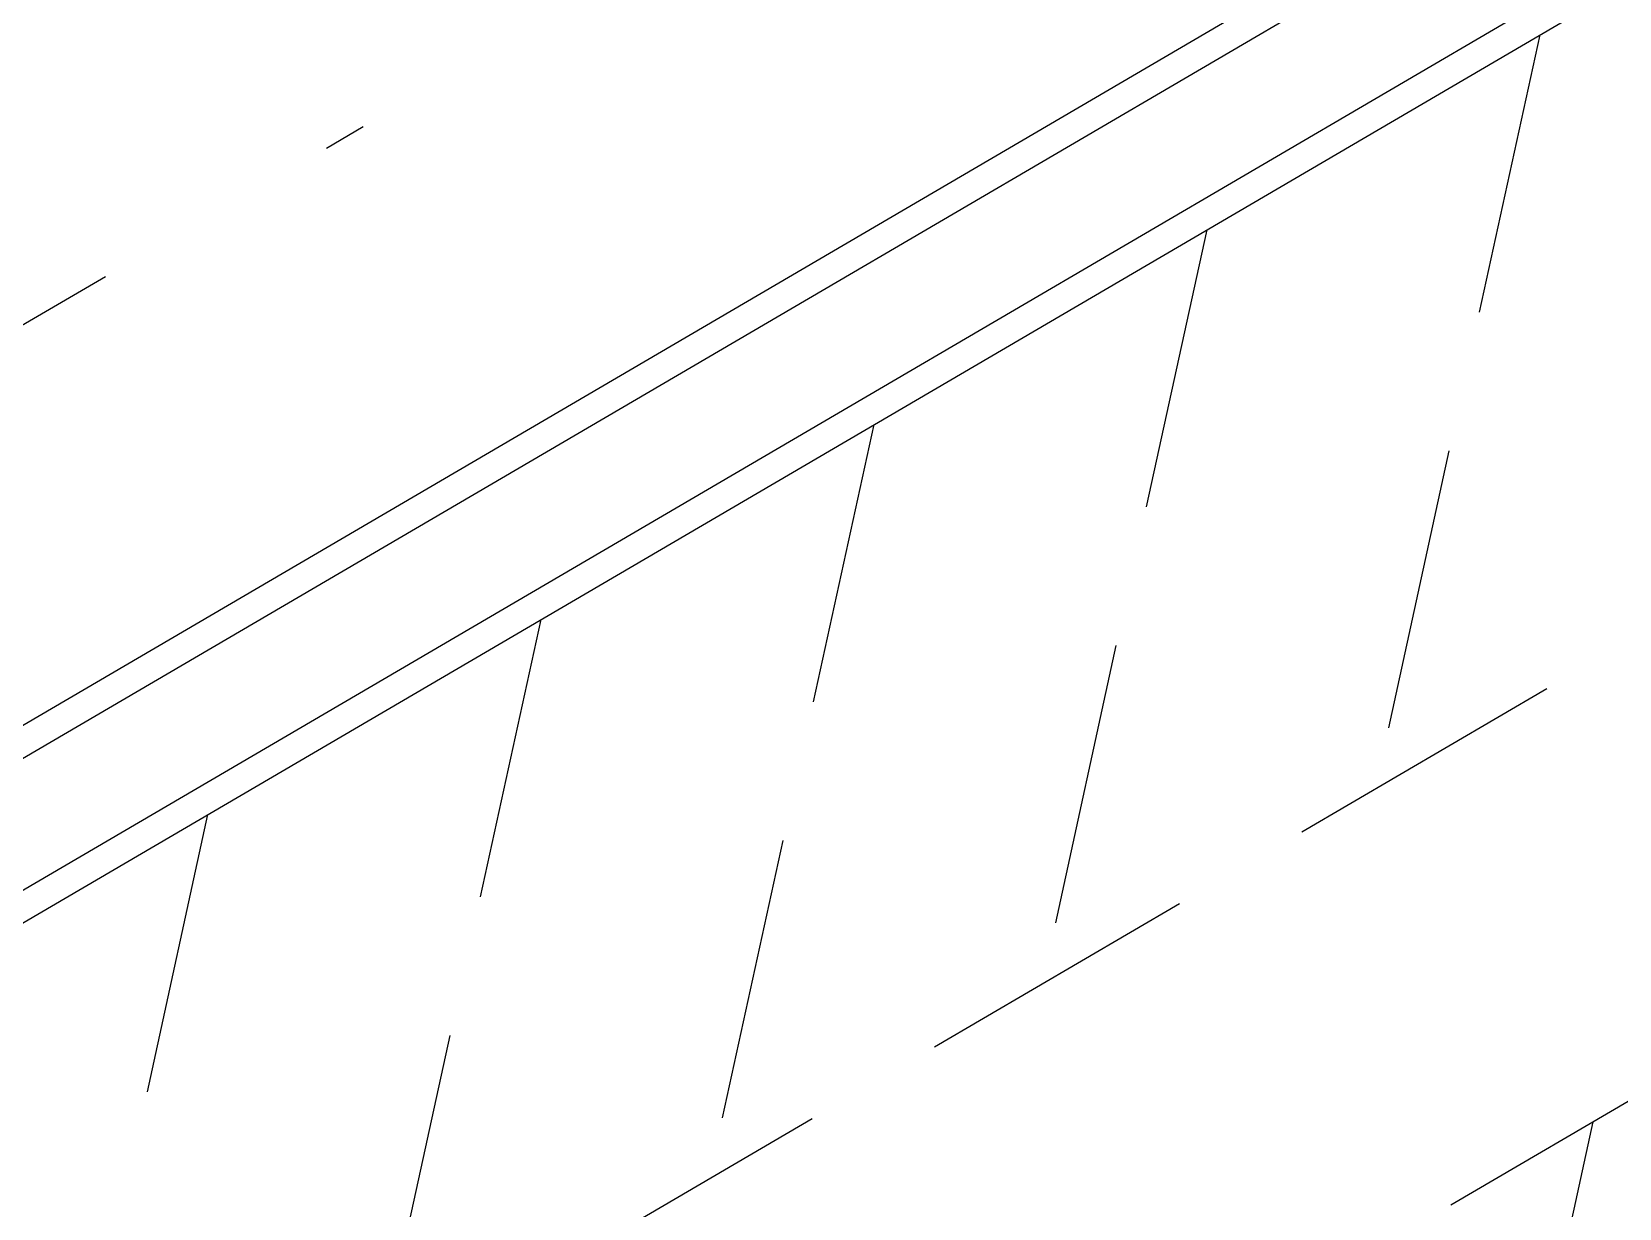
# Model space of a CAD drawing. Header units: millimetres. Extents: x 567980 to 569372, y 2065777 to 2066674.
# Drawn here: x 568917.64 to 568931.62, y 2066273.17 to 2066283.53 of the extents above; entities that cross this region are included whole.
import ezdxf

# ---------------------------------------------------------------- set-up
doc = ezdxf.new("R2010")
doc.units = ezdxf.units.MM
doc.linetypes.add('ACAD_ISO10W100', pattern=[18.5, 12, -3, 0.5, -3])
doc.linetypes.add('HIDDEN', pattern=[0.75, 0.5, -0.25])
doc.layers.add('boDnv', color=54, linetype='Continuous', lineweight=25)
for name, color, linetype in [('BoThamCo', 94, 'Continuous'), ('LogDg', 7, 'Continuous'), ('TimDg', 222, 'Continuous'), ('ViaHeS', 32, 'Continuous')]:
    doc.layers.add(name, color=color, linetype=linetype)

# ---------------------------------------------------------------- blocks, each defined once
blk = doc.blocks.new('NEN')
at = {"layer": 'BoThamCo'}
blk.add_lwpolyline([(236.234, -85.111), (141.352, -140.641, 0.413287), (141.173, -141.324, 0.415141), (141.857, -141.504), (236.739, -85.974, -0.433604), (246.185, -88.78), (251.146, -98.698, 0.432664), (251.844, -98.907, 0.396001), (252.04, -98.251), (247.08, -88.333, 0.433604)], format="xyb", close=True, dxfattribs=at)
at = {"layer": 'LogDg'}
blk.add_lwpolyline([(236.107, -84.895), (141.226, -140.425, 0.413287), (140.956, -141.449, 0.415141), (141.984, -141.72), (236.865, -86.19, -0.433604), (245.962, -88.892), (250.922, -98.81, 0.432664), (251.97, -99.123, 0.396001), (252.264, -98.139), (247.303, -88.221, 0.433604), (236.107, -84.895)], format="xyb", dxfattribs=at)
at = {"layer": 'TimDg', "linetype": 'ACAD_ISO10W100', "ltscale": 0.75}
blk.add_lwpolyline([(9.149, -213.464), (246.062, -75.628)], dxfattribs=at)
at = {"layer": 'ViaHeS', "linetype": 'HIDDEN', "ltscale": 5}
for points in [[(233.444, -88.192), (231.992, -94.835)], [(230.51, -89.909), (229.058, -96.552)], [(227.575, -91.626), (226.124, -98.269)], [(224.641, -93.344), (223.189, -99.987)], [(241.377, -98.728), (239.678, -106.507), (237.232, -101.617), (150.298, -152.496), (151.75, -145.853), (239.315, -94.604), (241.377, -98.728)], [(221.707, -95.061), (220.255, -101.704)], [(233.91, -97.768), (232.459, -104.411)]]:
    blk.add_lwpolyline(points, dxfattribs=at)
blk.add_lwpolyline([(145.415, -139.712), (143.963, -146.355), (239.391, -90.505, -0.433604), (241.49, -91.128), (246.155, -100.457), (247.855, -92.678)], format="xyb", dxfattribs=at)

msp = doc.modelspace()

# ---------------------------------------------------------------- block references
at = {"layer": 'boDnv'}
msp.add_blockref('NEN', (568697.481, 2066371.697), dxfattribs=at)

doc.saveas('drawing.dxf')
